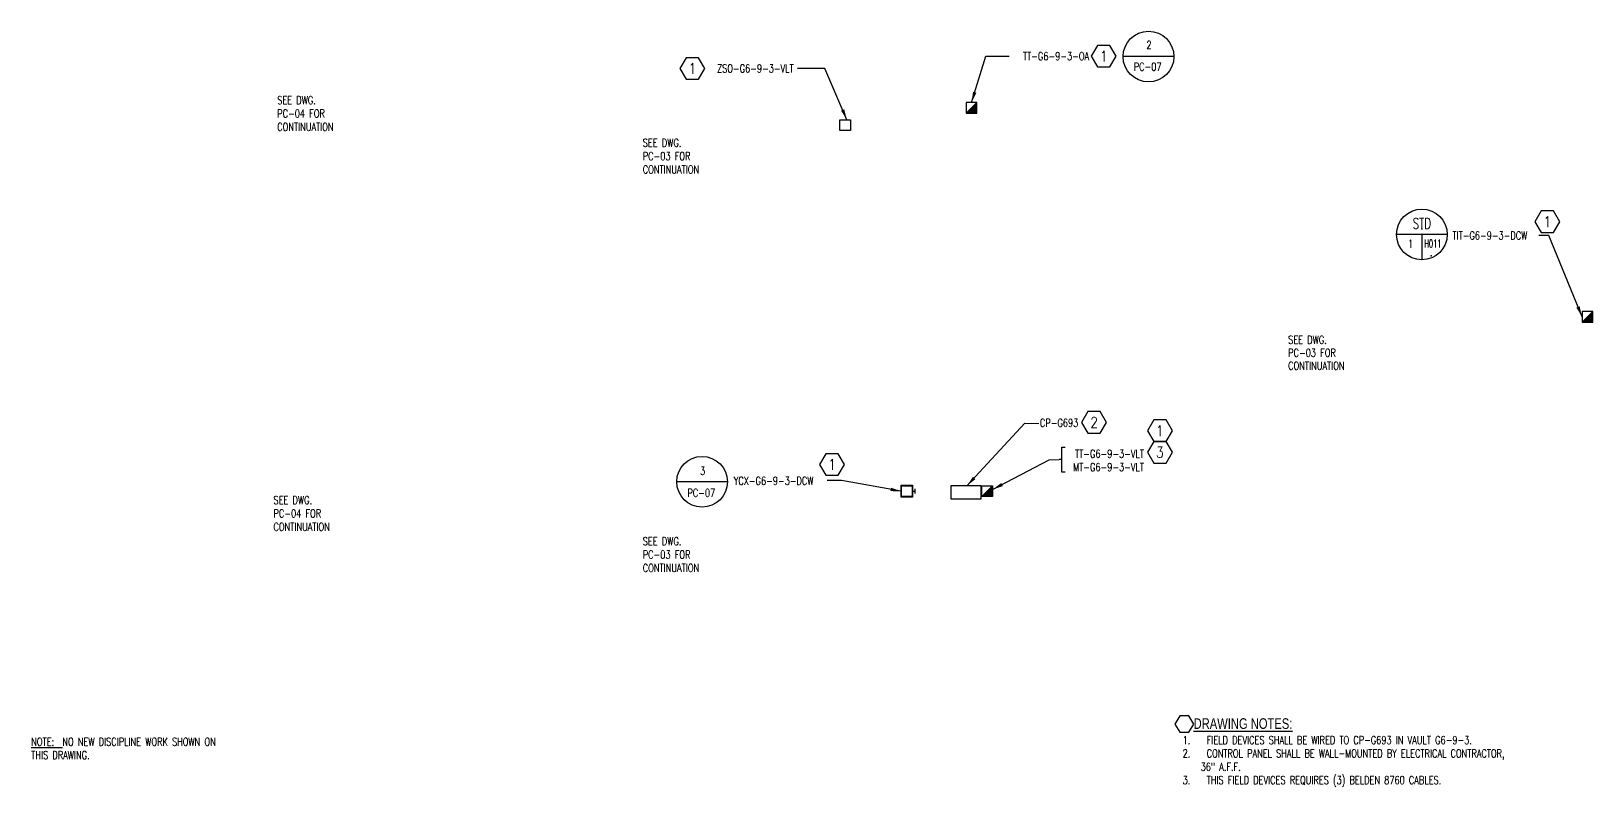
# Model space of a CAD drawing. Header units: inches. Extents: x 859 to 3137, y -316 to 522.
# Drawn here: x 2260 to 3137, y -316 to 109 of the extents above; entities that cross this region are included whole.
import ezdxf
from ezdxf.enums import TextEntityAlignment as Align

# ---------------------------------------------------------------- set-up
doc = ezdxf.new("R2010")
doc.units = ezdxf.units.IN
doc.header["$LTSCALE"] = 48
doc.header["$MEASUREMENT"] = 0
for name, color, linetype in [('C-INST', 151, 'Continuous'), ('DC1-NOTES', 151, 'Continuous'), ('DC1-NOTES @ 1', 151, 'Continuous'), ('DC1-NOTES @ 48', 151, 'Continuous'), ('E-POWR-IDEN', 71, 'Continuous'), ('MU-EXST', 252, 'Continuous')]:
    doc.layers.add(name, color=color, linetype=linetype)
doc.styles.add('Note', font='romans.shx', dxfattribs={"width": 0.75})
doc.styles.add('RomanS', font='romans.shx', dxfattribs={"width": 0.75})
doc.dimstyles.get("Standard").update_dxf_attribs({"dimtxt": 0.09375, "dimasz": 0.09375, "dimexe": 0.0625, "dimexo": 0.0625, "dimgap": 0.03125, "dimtad": 1, "dimdec": 8, "dimzin": 0, "dimdsep": 46, "dimlunit": 4, "dimtxsty": 'RomanS', "dimcen": 0.09, "dimclrd": 254, "dimclre": 254, "dimclrt": 256, "dimadec": 0, "dimazin": 0, "dimtfac": 1, "dimtdec": 8, "dimtofl": 0, "dimtmove": 0, "dimatfit": 3, "dimfxl": 1, "dimtolj": 1, "dimtzin": 0, "dimlwd": -1, "dimlwe": -1, "dimarcsym": 0})

# ---------------------------------------------------------------- blocks, each defined once
blk = doc.blocks.new('DTLBUBB')
at = {"linetype": 'Continuous'}
for p, q in [((0.297, 0), (-0.297, 0)), ((0, 0), (0, -0.297))]:
    blk.add_line(p, q, dxfattribs=at)
blk.add_circle((0, 0), 0.297, dxfattribs=at)
at = {"color": 250}
for p in [(0, 0.067), (-0.154, -0.25), (0.11, -0.25)]:
    blk.add_point(p, dxfattribs=at)
at = {"style": 'RomanS'}
for tag, height, width, p in [('DTL#', 0.125, 0.7, (0, 0.067)), ('WHERE_CUT', 0.0938, 0.6, (-0.103, -0.169)), ('WHERE_DRAWN', 0.0938, 0.6, (0.117, -0.169))]:
    blk.add_attdef(tag, text='', height=height, dxfattribs=dict(at, width=width)).set_placement(p, align=Align.CENTER)
blk = doc.blocks.new('Anno_Hexagon')
at = {"color": 0, "linetype": 'ByBlock', "lineweight": -2}
blk.add_lwpolyline([(1.17, 0), (0.58, 1.01), (-0.58, 1.01), (-1.17, 0), (-0.58, -1.01), (0.58, -1.01)], close=True, dxfattribs=at)
at = {"color": 0, "linetype": 'ByBlock', "lineweight": -2, "style": 'Note', "width": 0.85}
blk.add_attdef('ID', text='', height=1, dxfattribs=at).set_placement((0, 0), align=Align.MIDDLE)

msp = doc.modelspace()

# ---------------------------------------------------------------- hatches: boundary and pattern name
at = {"layer": 'C-INST'}
for points in [[(2785.27, 62.81), (2791.27, 68.81), (2791.27, 62.81)], [(3131.47, -54.61), (3137.47, -48.61), (3137.47, -54.61)], [(2800.08, -146.71), (2794.08, -152.71), (2800.08, -152.71)]]:
    msp.add_hatch(color=256, dxfattribs=at).paths.add_polyline_path(points)

# ---------------------------------------------------------------- linework, layer by layer
for p, q in [((2785.27, 62.81), (2791.27, 68.81)), ((3131.47, -54.61), (3137.47, -48.61)), ((2800.08, -146.71), (2794.08, -152.71))]:
    msp.add_line(p, q, dxfattribs=at)
for points in [[(2785.27, 62.81), (2791.27, 62.81), (2791.27, 68.81), (2785.27, 68.81)], [(2720.11, 59.12), (2720.11, 53.12), (2714.11, 53.12), (2714.11, 59.12)], [(3131.47, -54.61), (3137.47, -54.61), (3137.47, -48.61), (3131.47, -48.61)], [(2754.9, -146.71), (2754.9, -152.71), (2748.9, -152.71), (2748.9, -146.71)], [(2776.6, -153.95), (2793.66, -153.95), (2793.66, -146.71), (2776.6, -146.71)], [(2800.08, -146.71), (2800.08, -152.71), (2794.08, -152.71), (2794.08, -146.71)]]:
    msp.add_lwpolyline(points, close=True, dxfattribs=at)
at = {"layer": 'DC1-NOTES'}
for p, q in [((2839.03, -124.92), (2840.91, -124.92)), ((2839.03, -138.93), (2839.03, -124.92)), ((2839.03, -131.92), (2837.45, -131.92)), ((2840.91, -138.93), (2839.03, -138.93))]:
    msp.add_line(p, q, dxfattribs=at)
at = {"layer": 'E-POWR-IDEN'}
for p, q in [((2901.99, 94.6), (2873.47, 94.6)), ((2651.02, -144.36), (2622.5, -144.36))]:
    msp.add_line(p, q, dxfattribs=at)
for centre in [(2887.73, 94.6), (2636.76, -144.36)]:
    msp.add_circle(centre, 14.26, dxfattribs=at)
at = {"layer": 'MU-EXST'}
for p, q in [((2756.52, -151.01), (2756.52, -148.4)), ((2755.14, -149.71), (2756.52, -149.71))]:
    msp.add_line(p, q, dxfattribs=at)
msp.add_lwpolyline([(2748.67, -146.3), (2755.14, -146.3), (2755.14, -153.11), (2748.67, -153.11)], close=True, dxfattribs=at)

# ---------------------------------------------------------------- block references
at = {"layer": 'DC1-NOTES @ 1', "xscale": 6, "yscale": 6, "zscale": 6}
for p, values in [((2862.59, 94.84), {'ID': '1'}), ((2631.33, 87.89), {'ID': '1'}), ((3111.99, 1.77), {'ID': '1'}), ((2857.15, -110.98), {'ID': '2'}), ((2894.13, -115.67), {'ID': '1'}), ((2894.13, -127.79), {'ID': '3'}), ((2709.77, -134.68), {'ID': '1'})]:
    msp.add_blockref('Anno_Hexagon', p, dxfattribs=at).add_auto_attribs(values)
at = {"layer": 'DC1-NOTES @ 48', "xscale": 4.5, "yscale": 4.5, "zscale": 4.5}
msp.add_blockref('Anno_Hexagon', (2907.87, -280.55), dxfattribs=at)
at = {"layer": 'E-POWR-IDEN'}
ref = msp.add_blockref('DTLBUBB', (3041.39, -5.37), dxfattribs=dict(at, xscale=48, yscale=48, zscale=48))
ref.add_attrib('DTL#', 'STD', dxfattribs={"layer": '0', "height": 6, "style": 'RomanS', "width": 0.7}).set_placement((3041.39, -2.16), align=Align.CENTER)
ref.add_attrib('WHERE_CUT', '1', dxfattribs={"layer": '0', "height": 4.5, "style": 'RomanS', "width": 0.6}).set_placement((3034.99, -12.86), align=Align.CENTER)
ref.add_attrib('WHERE_DRAWN', 'H011', dxfattribs={"layer": '0', "height": 4.5, "style": 'RomanS', "width": 0.6}).set_placement((3047.62, -12.78), align=Align.CENTER)

# ---------------------------------------------------------------- texts
at = {"layer": 'DC1-NOTES', "style": 'RomanS', "width": 0.75}
for s, p in [('SEE DWG.', (2966.26, -66.82)), ('PC-03 FOR', (2966.26, -74.11)), ('CONTINUATION', (2966.26, -81.39))]:
    msp.add_text(s, height=4.5, dxfattribs=at).set_placement(p)
at = {"layer": 'DC1-NOTES', "style": 'RomanS'}
for s, insert, char_height, width, attachment_point in [('TT-G6-9-3-OA', (2854.35, 97.1), 4.5, 33.874, 3), ('ZSO-G6-9-3-VLT', (2688.26, 90.2), 4.5, 33.874, 3), ('TIT-G6-9-3-DCW', (3058.6, -3.69), 4.5, 33.874, 1), ('CP-G693', (2826.69, -108.99), 4.5, 34.1319, 1), ('TT-G6-9-3-VLT\\PMT-G6-9-3-VLT', (2885.2, -126.39), 4.5, 33.874, 3), ('YCX-G6-9-3-DCW', (2654.55, -141.6), 4.5, 33.874, 1), ('\\A1;{\\H1.7778x;  \\fArial|b0|i0|c0|p34;\\LDRAWING NOTES:\\P\\pi-10.125,l10.125;\\Fromans|c0;\\H0.74999x;\\l1.^IFIELD DEVICES SHALL BE WIRED TO CP-G693 IN VAULT G6-9-3.\\P2.^ICONTROL PANEL SHALL BE WALL-MOUNTED BY ELECTRICAL CONTRACTOR, 36" A.F.F.\\P3.^ITHIS FIELD DEVICES REQUIRES (3) BELDEN 8760 CABLES.}', (2906.91, -277.29), 3.375, 187.0739, 1)]:
    msp.add_mtext(s, dxfattribs=dict(at, insert=insert, char_height=char_height, width=width, attachment_point=attachment_point))
at = {"layer": 'E-POWR-IDEN', "style": 'RomanS', "width": 0.75}
for s, p in [('2', (2886.58, 98.98)), ('PC-07', (2879.44, 86.67)), ('3', (2635.64, -140.53)), ('PC-07', (2628.51, -152.84))]:
    msp.add_text(s, height=4.5, dxfattribs=at).set_placement(p)
at = {"layer": 'E-POWR-IDEN', "char_height": 4.5, "attachment_point": 1, "style": 'RomanS'}
for s, insert, width in [('SEE DWG. PC-04 FOR CONTINUATION', (2397.93, 72.36), 34.2037), ('SEE DWG. PC-03 FOR CONTINUATION', (2603.43, 48.42), 34.2037), ('SEE DWG. PC-04 FOR CONTINUATION', (2395.83, -152.43), 34.2037), ('SEE DWG. PC-03 FOR CONTINUATION', (2603.43, -175.56), 34.2037), ('{\\LNOTE:}  NO NEW DISCIPLINE WORK SHOWN ON THIS DRAWING.', (2259.63, -288.24), 113.4684)]:
    msp.add_mtext(s, dxfattribs=dict(at, insert=insert, width=width))

# ---------------------------------------------------------------- leaders
at = {"layer": 'DC1-NOTES'}
for points in [[(2718.13, 59.12), (2705.78, 87.9), (2690.45, 87.9)], [(2788.27, 68.81), (2796.24, 94.87), (2809.31, 94.89)], [(3131.43, -51.61), (3112.79, -5.93), (3107.2, -5.9)], [(2785.65, -146.62), (2818.18, -111.52), (2826.08, -111.53)], [(2800.08, -148.71), (2831.86, -131.95), (2837.45, -131.92)], [(2748.67, -149.71), (2715.06, -143.73), (2707.12, -143.73)]]:
    msp.add_leader(points, dimstyle='Standard', override={"dimscale": 48, "dimasz": 0.125, "dimgap": 0.03125, "dimtad": 0, "dimclrd": 0}, dxfattribs=at)

doc.saveas('drawing.dxf')
